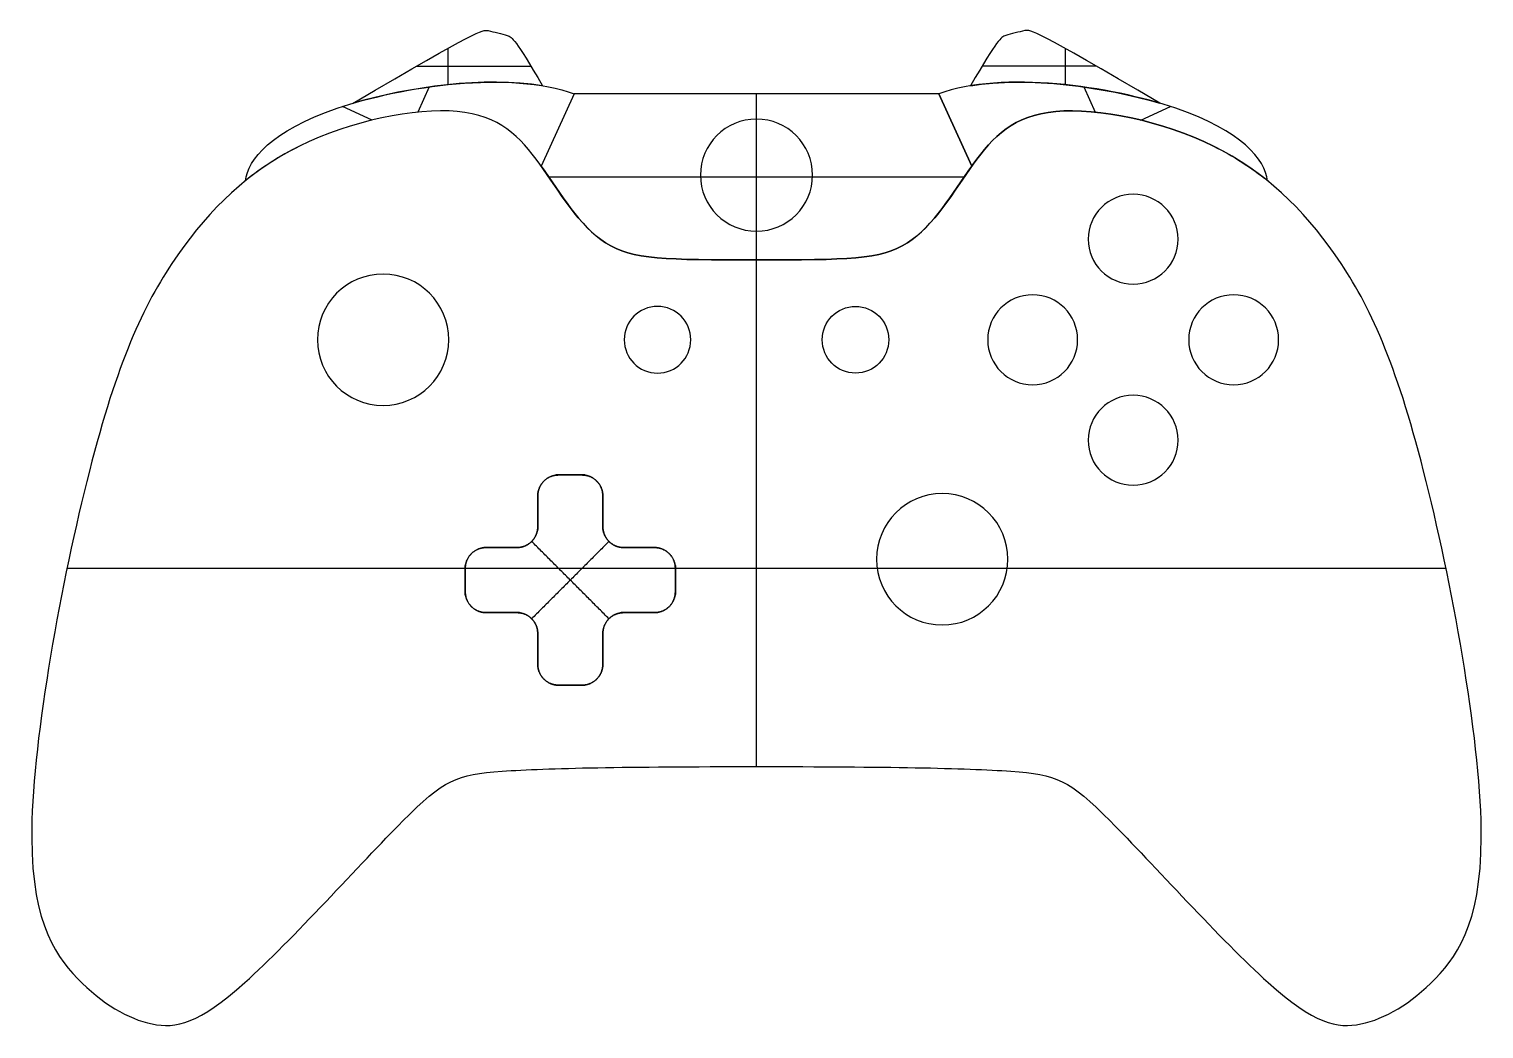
# Model space of a CAD drawing. Header units: millimetres. Extents: x -418 to 418, y -491 to 84.
import ezdxf

# ---------------------------------------------------------------- set-up
doc = ezdxf.new("R2010")
doc.units = ezdxf.units.MM
doc.layers.add('Controller', color=96, linetype='Continuous', true_color=0x007f00)
doc.layers.add('Controller$Buttons', color=5, linetype='Continuous', true_color=0x0000ff)

msp = doc.modelspace()

# ---------------------------------------------------------------- linework, layer by layer
at = {"layer": 'Controller'}
for p, q in [((-104.83, 46.7), (-123.82, 5.17)), ((0, 46.7), (-104.83, 46.7)), ((104.83, 46.7), (0, 46.7)), ((0, 32.23), (0, 46.7)), ((123.82, 5.17), (104.83, 46.7)), ((-119.52, -1.02), (-32.21, -1.02)), ((32.21, -1.02), (119.52, -1.02)), ((0, -48.74), (0, -32.23)), ((0, -340.05), (0, -48.74)), ((-396.46, -226.01), (-167.49, -226.01)), ((-46.65, -226.01), (69.4, -226.01)), ((144.21, -226.01), (396.46, -226.01))]:
    msp.add_line(p, q, dxfattribs=at)
at = {"layer": 'Controller', "extrusion": (0, 0, -1)}
for centre, radius in [((0, 0), 32.23), ((-216.6, -36.86), 25.85), ((214.73, -94.65), 37.76), ((-158.81, -94.65), 25.85), ((-274.39, -94.65), 25.85), ((56.93, -94.65), 19.16), ((-216.6, -152.44), 25.85), ((-106.8, -220.87), 37.76)]:
    msp.add_circle(centre, radius, dxfattribs=at)
at = {"layer": 'Controller'}
msp.add_circle((56.93, -94.65), 19.16, dxfattribs=at)
for points in [[(0, -48.74), (-51.89, -48.74), (-90.98, -48.74), (-124.35, 10.01), (-159.43, 46.51), (-270.34, 23.52), (-336.27, -40.9), (-381.18, -135.05), (-431.91, -405.46), (-391.05, -467.95), (-346.66, -493.69), (-307.84, -485.21), (-186.93, -350.41), (-165.32, -341.68), (-74.75, -340.05), (0, -340.05)], [(0, -340.05), (74.75, -340.05), (165.32, -341.68), (186.93, -350.41), (307.84, -485.21), (346.66, -493.69), (391.05, -467.95), (431.91, -405.46), (381.18, -135.05), (336.27, -40.9), (270.34, 23.52), (159.43, 46.51), (124.35, 10.01), (90.98, -48.74), (51.89, -48.74), (0, -48.74)]]:
    msp.add_open_spline(points, degree=3, dxfattribs=at)
for points, knots in [([(-123.82, 5.17), (-112.7, -10.5), (-90.51, -48.74), (-51.89, -48.74), (0, -48.74)], [301.002543, 301.002543, 301.002543, 301.002543, 308.98305, 317.157178, 317.157178, 317.157178, 317.157178]), ([(0, -48.74), (51.89, -48.74), (90.51, -48.74), (112.7, -10.5), (123.82, 5.17)], [317.157178, 317.157178, 317.157178, 317.157178, 325.331306, 333.311813, 333.311813, 333.311813, 333.311813])]:
    msp.add_open_spline(points, degree=3, knots=knots, dxfattribs=at)
msp.add_rational_spline([(-88.36, -263.54), (-88.36, -272.4), (-88.36, -281.26), (-88.36, -293.26), (-100.36, -293.26), (-107.07, -293.26), (-113.78, -293.26), (-125.78, -293.26), (-125.78, -281.26), (-125.78, -272.4), (-125.78, -263.54), (-125.78, -251.54), (-137.78, -251.54), (-146.64, -251.54), (-155.49, -251.54), (-167.49, -251.54), (-167.49, -239.54), (-167.49, -232.84), (-167.49, -226.13), (-167.49, -214.13), (-155.49, -214.13), (-146.64, -214.13), (-137.78, -214.13), (-125.78, -214.13), (-125.78, -202.13), (-125.78, -193.27), (-125.78, -184.41), (-125.78, -172.41), (-113.78, -172.41), (-107.07, -172.41), (-100.36, -172.41), (-88.36, -172.41), (-88.36, -184.41), (-88.36, -193.27), (-88.36, -202.13), (-88.36, -214.13), (-76.36, -214.13), (-67.51, -214.13), (-58.65, -214.13), (-46.65, -214.13), (-46.65, -226.13), (-46.65, -232.84), (-46.65, -239.54), (-46.65, -251.54), (-58.65, -251.54), (-67.51, -251.54), (-76.36, -251.54), (-88.36, -251.54), (-88.36, -263.54)], [1, 1, 1, 0.707106781187, 1, 1, 1, 0.707106781187, 1, 1, 1, 0.707106781187, 1, 1, 1, 0.707106781187, 1, 1, 1, 0.707106781187, 1, 1, 1, 0.707106781187, 1, 1, 1, 0.707106781187, 1, 1, 1, 0.707106781187, 1, 1, 1, 0.707106781187, 1, 1, 1, 0.707106781187, 1, 1, 1, 0.707106781187, 1, 1, 1, 0.707106781187, 1], degree=2, knots=[-528.08186, -528.08186, -528.08186, -527.412497, -527.412497, -508.562941, -508.562941, -508.056075, -508.056075, -489.206519, -489.206519, -488.537155, -488.537155, -469.6876, -469.6876, -469.018236, -469.018236, -450.16868, -450.16868, -449.661814, -449.661814, -430.812258, -430.812258, -430.142895, -430.142895, -411.293339, -411.293339, -410.623975, -410.623975, -391.774419, -391.774419, -391.267553, -391.267553, -372.417997, -372.417997, -371.748634, -371.748634, -352.899078, -352.899078, -352.229714, -352.229714, -333.380158, -333.380158, -332.873292, -332.873292, -314.023736, -314.023736, -313.354373, -313.354373, -294.504817, -294.504817, -294.504817], dxfattribs=at)
at = {"layer": 'Controller$Buttons'}
for p, q in [((-177.47, 72.87), (-177.47, 51.99)), ((177.47, 72.87), (177.47, 51.99)), ((-195.49, 62.62), (-129.74, 62.62)), ((195.49, 62.62), (129.74, 62.62)), ((-188.2, 50.67), (-194.8, 36.25)), ((188.2, 50.67), (194.8, 36.25)), ((-104.83, 46.7), (-123.82, 5.17)), ((104.83, 46.7), (123.82, 5.17)), ((-221.04, 31.64), (-238.06, 39.43)), ((221.04, 31.64), (238.06, 39.43)), ((0, -32.23), (0, 32.23)), ((-32.21, -1.02), (32.21, -1.02)), ((-167.49, -226.01), (-113.9, -226.01)), ((-113.9, -226.01), (-100.24, -226.01)), ((-100.24, -226.01), (-46.65, -226.01)), ((69.4, -226.01), (144.21, -226.01))]:
    msp.add_line(p, q, dxfattribs=at)
at = {"layer": 'Controller$Buttons', "extrusion": (0, 0, -1)}
for centre, radius in [((0, 0), 32.23), ((-216.6, -36.86), 25.85), ((214.73, -94.65), 37.76), ((-158.81, -94.65), 25.85), ((-274.39, -94.65), 25.85), ((56.93, -94.65), 19.16), ((-216.6, -152.44), 25.85), ((-106.8, -220.87), 37.76)]:
    msp.add_circle(centre, radius, dxfattribs=at)
at = {"layer": 'Controller$Buttons'}
msp.add_circle((56.93, -94.65), 19.16, dxfattribs=at)
for points, degree in [([(-231.97, 41.3), (-159.57, 83.94), (-155.72, 83.55), (-141.63, 79.98), (-139.1, 78.49), (-122.97, 51.36)], 3), ([(231.97, 41.3), (159.57, 83.94), (155.72, 83.55), (141.63, 79.98), (139.1, 78.49), (122.97, 51.36)], 3), ([(-293.87, -3.24), (-292.45, 8.97), (-265.29, 42.17), (-141.55, 60.28), (-104.83, 46.7)], 3), ([(293.87, -3.24), (292.45, 8.97), (265.29, 42.17), (141.55, 60.28), (104.83, 46.7)], 3), ([(-122.97, 51.36), (-156.3, 56.91), (-200.2, 50.67), (-231.97, 41.3)], 3), ([(122.97, 51.36), (156.3, 56.91), (200.2, 50.67), (231.97, 41.3)], 3), ([(-107.07, -232.84), (-129.29, -210.61)], 1), ([(-107.07, -232.84), (-129.29, -210.61)], 1), ([(-84.85, -210.61), (-107.07, -232.84)], 1), ([(-84.85, -210.61), (-107.07, -232.84)], 1), ([(-107.07, -232.84), (-129.29, -255.06)], 1), ([(-107.07, -232.84), (-129.29, -255.06)], 1), ([(-84.85, -255.06), (-107.07, -232.84)], 1), ([(-84.85, -255.06), (-107.07, -232.84)], 1)]:
    msp.add_open_spline(points, degree=degree, dxfattribs=at)
for points in [[(-123.82, 5.17), (-124.09, 5.55), (-135.77, 21.89), (-159.43, 46.51), (-247.65, 28.22), (-284.49, 4.33), (-293.87, -3.24)], [(123.82, 5.17), (124.09, 5.55), (135.77, 21.89), (159.43, 46.51), (247.65, 28.22), (284.49, 4.33), (293.87, -3.24)]]:
    msp.add_open_spline(points, degree=3, knots=[233.968555, 233.968555, 233.968555, 233.968555, 234.162176, 242.336304, 250.510432, 253.667508, 253.667508, 253.667508, 253.667508], dxfattribs=at)
for points, weights, knots in [([(-129.29, -210.61), (-125.78, -207.1), (-125.78, -202.13), (-125.78, -193.27), (-125.78, -184.41), (-125.78, -172.41), (-113.78, -172.41), (-107.07, -172.41), (-100.36, -172.41), (-88.36, -172.41), (-88.36, -184.41), (-88.36, -193.27), (-88.36, -202.13), (-88.36, -207.1), (-84.85, -210.61)], [0.853553390593, 0.853553390593, 1, 1, 1, 0.707106781187, 1, 1, 1, 0.707106781187, 1, 1, 1, 0.853553390593, 0.853553390593], [-420.718117, -420.718117, -420.718117, -411.293339, -411.293339, -410.623975, -410.623975, -391.774419, -391.774419, -391.267553, -391.267553, -372.417997, -372.417997, -371.748634, -371.748634, -362.323856, -362.323856, -362.323856]), ([(-129.29, -255.06), (-132.81, -251.54), (-137.78, -251.54), (-146.64, -251.54), (-155.49, -251.54), (-167.49, -251.54), (-167.49, -239.54), (-167.49, -232.84), (-167.49, -226.13), (-167.49, -214.13), (-155.49, -214.13), (-146.64, -214.13), (-137.78, -214.13), (-132.81, -214.13), (-129.29, -210.61)], [0.853553390593, 0.853553390593, 1, 1, 1, 0.707106781187, 1, 1, 1, 0.707106781187, 1, 1, 1, 0.853553390593, 0.853553390593], [-479.112377, -479.112377, -479.112377, -469.6876, -469.6876, -469.018236, -469.018236, -450.16868, -450.16868, -449.661814, -449.661814, -430.812258, -430.812258, -430.142895, -430.142895, -420.718117, -420.718117, -420.718117]), ([(-84.85, -210.61), (-81.34, -214.13), (-76.36, -214.13), (-67.51, -214.13), (-58.65, -214.13), (-46.65, -214.13), (-46.65, -226.13), (-46.65, -232.84), (-46.65, -239.54), (-46.65, -251.54), (-58.65, -251.54), (-67.51, -251.54), (-76.36, -251.54), (-81.34, -251.54), (-84.85, -255.06)], [0.853553390593, 0.853553390593, 1, 1, 1, 0.707106781187, 1, 1, 1, 0.707106781187, 1, 1, 1, 0.853553390593, 0.853553390593], [-362.323856, -362.323856, -362.323856, -352.899078, -352.899078, -352.229714, -352.229714, -333.380158, -333.380158, -332.873292, -332.873292, -314.023736, -314.023736, -313.354373, -313.354373, -303.929595, -303.929595, -303.929595]), ([(-88.36, -263.54), (-88.36, -272.4), (-88.36, -281.26), (-88.36, -293.26), (-100.36, -293.26), (-107.07, -293.26), (-113.78, -293.26), (-125.78, -293.26), (-125.78, -281.26), (-125.78, -272.4), (-125.78, -263.54), (-125.78, -258.57), (-129.29, -255.06)], [1, 1, 1, 0.707106781187, 1, 1, 1, 0.707106781187, 1, 1, 1, 0.853553390593, 0.853553390593], [-528.08186, -528.08186, -528.08186, -527.412497, -527.412497, -508.562941, -508.562941, -508.056075, -508.056075, -489.206519, -489.206519, -488.537155, -488.537155, -479.112377, -479.112377, -479.112377])]:
    msp.add_rational_spline(points, weights, degree=2, knots=knots, dxfattribs=at)
msp.add_rational_spline([(-84.85, -255.06), (-88.36, -258.57), (-88.36, -263.54)], [0.853553390593, 0.853553390593, 1], degree=2, dxfattribs=at)

doc.saveas('drawing.dxf')
